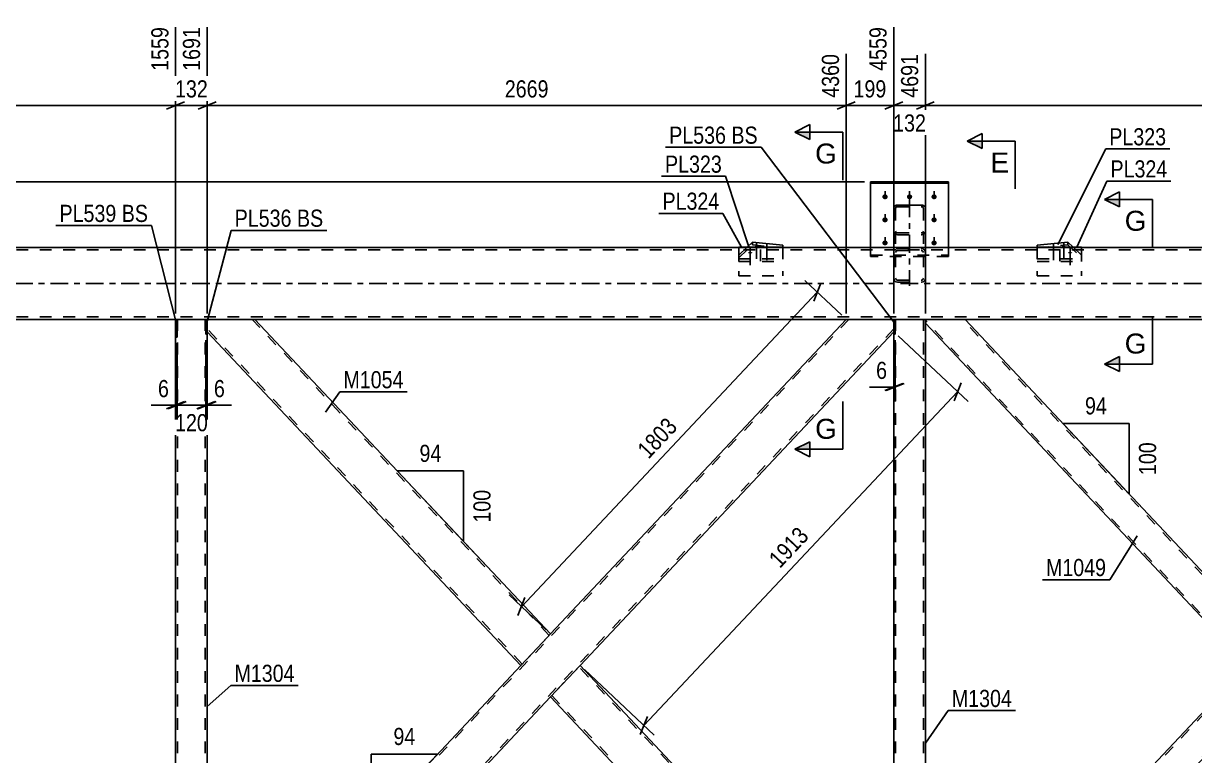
# Model space of a CAD drawing. Header units: millimetres. Extents: x -75 to 766, y -443 to 151.
# Drawn here: x 36.9 to 232.6, y -78.9 to 43.4 of the extents above; entities that cross this region are included whole.
import ezdxf

# ---------------------------------------------------------------- set-up
doc = ezdxf.new("R2010")
doc.units = ezdxf.units.MM
doc.linetypes.add('DXK_LINE_DOT2', pattern=[3.9198, 1.9599, -1.9599])
doc.linetypes.add('DXK_LINE_DOT3', pattern=[5.9187, 2.979, -0.9799, 0.9799, -0.9799])
doc.styles.add('Arial', font='ARIAL.TTF', dxfattribs={"height": 0.2})
doc.styles.add('Arial Narrow', font='ARIALN.TTF', dxfattribs={"height": 0.2})

# ---------------------------------------------------------------- blocks, each defined once
blk = doc.blocks.new('Bolt-761549991-4131 - 4121')
at = {"linetype": 'Continuous'}
for points in [[(209.06, 5.83), (208.98, 5.84), (208.91, 5.84), (208.85, 5.86), (208.79, 5.87), (208.75, 5.89), (208.72, 5.92), (208.7, 5.94), (208.7, 5.97), (208.72, 5.99), (208.75, 6.02), (208.79, 6.04), (208.85, 6.06), (208.91, 6.07), (208.98, 6.08), (209.06, 6.08), (209.13, 6.08), (209.21, 6.07), (209.27, 6.06), (209.33, 6.04), (209.37, 6.02), (209.4, 5.99), (209.42, 5.97), (209.42, 5.94), (209.4, 5.92), (209.37, 5.89), (209.33, 5.87), (209.27, 5.86), (209.21, 5.84), (209.13, 5.84)], [(210.76, 6.04), (210.68, 6.04), (210.61, 6.05), (210.54, 6.06), (210.49, 6.08), (210.44, 6.1), (210.41, 6.12), (210.4, 6.15), (210.4, 6.17), (210.41, 6.2), (210.44, 6.22), (210.49, 6.24), (210.54, 6.26), (210.61, 6.27), (210.68, 6.28), (210.76, 6.28), (210.83, 6.28), (210.9, 6.27), (210.97, 6.26), (211.02, 6.24), (211.07, 6.22), (211.1, 6.2), (211.11, 6.17), (211.11, 6.15), (211.1, 6.12), (211.07, 6.1), (211.02, 6.08), (210.97, 6.06), (210.9, 6.05), (210.83, 6.04)], [(211.82, 5.01), (211.75, 5.01), (211.68, 5.02), (211.61, 5.03), (211.56, 5.05), (211.51, 5.07), (211.48, 5.09), (211.47, 5.12), (211.47, 5.14), (211.48, 5.17), (211.51, 5.19), (211.56, 5.21), (211.61, 5.23), (211.68, 5.24), (211.75, 5.25), (211.82, 5.25), (211.9, 5.25), (211.97, 5.24), (212.04, 5.23), (212.09, 5.21), (212.14, 5.19), (212.17, 5.17), (212.18, 5.14), (212.18, 5.12), (212.17, 5.09), (212.14, 5.07), (212.09, 5.05), (212.04, 5.03), (211.97, 5.02), (211.9, 5.01)]]:
    blk.add_hatch(color=1, dxfattribs=at).paths.add_polyline_path(points)
at = {"color": 1, "linetype": 'Continuous'}
for p, q in [((209.06, 6.71), (209.06, 3.89)), ((210.76, 6.91), (210.76, 4.09)), ((211.82, 5.88), (211.82, 3.06))]:
    blk.add_line(p, q, dxfattribs=at)
at = {"color": 1, "linetype": 'DXK_LINE_DOT2'}
blk.add_line((210.13, 5.68), (210.13, 2.86), dxfattribs=at)
blk = doc.blocks.new('Part-761549991-4527 - 4121')
at = {"color": 2, "linetype": 'Continuous'}
for p, q in [((211.47, 6.9), (206.35, 6.39)), ((206.35, 6.39), (206.35, 6.08)), ((212.32, 6.08), (211.47, 6.9))]:
    blk.add_line(p, q, dxfattribs=at)
at = {"color": 7, "linetype": 'DXK_LINE_DOT2'}
for p, q in [((206.35, 5.94), (211.47, 6.45)), ((206.35, 6.08), (206.35, 3.64)), ((211.47, 6.9), (211.47, 6.45)), ((211.47, 6.45), (213.75, 4.26)), ((213.75, 4.71), (212.32, 6.08)), ((206.35, 4.09), (213.75, 4.09)), ((213.75, 3.64), (213.75, 4.71)), ((206.35, 3.64), (213.75, 3.64))]:
    blk.add_line(p, q, dxfattribs=at)
blk = doc.blocks.new('Bolt-761549991-4129 - 4121')
at = {"linetype": 'Continuous'}
for points in [[(180.9, 14.89), (180.99, 14.88), (181.08, 14.85), (181.16, 14.81), (181.23, 14.75), (181.28, 14.68), (181.32, 14.6), (181.34, 14.52), (181.34, 14.43), (181.32, 14.35), (181.28, 14.27), (181.23, 14.2), (181.16, 14.14), (181.08, 14.1), (180.99, 14.07), (180.9, 14.06), (180.81, 14.07), (180.72, 14.1), (180.64, 14.14), (180.57, 14.2), (180.52, 14.27), (180.48, 14.35), (180.46, 14.43), (180.46, 14.52), (180.48, 14.6), (180.52, 14.68), (180.57, 14.75), (180.64, 14.81), (180.72, 14.85), (180.81, 14.88)], [(185, 14.89), (185.09, 14.88), (185.18, 14.85), (185.26, 14.81), (185.33, 14.75), (185.38, 14.68), (185.42, 14.6), (185.44, 14.52), (185.44, 14.43), (185.42, 14.35), (185.38, 14.27), (185.33, 14.2), (185.26, 14.14), (185.18, 14.1), (185.09, 14.07), (185, 14.06), (184.91, 14.07), (184.82, 14.1), (184.74, 14.14), (184.67, 14.2), (184.62, 14.27), (184.58, 14.35), (184.56, 14.43), (184.56, 14.52), (184.58, 14.6), (184.62, 14.68), (184.67, 14.75), (184.74, 14.81), (184.82, 14.85), (184.91, 14.88)], [(189.1, 14.89), (189.19, 14.88), (189.28, 14.85), (189.36, 14.81), (189.43, 14.75), (189.48, 14.68), (189.52, 14.6), (189.54, 14.52), (189.54, 14.43), (189.52, 14.35), (189.48, 14.27), (189.43, 14.2), (189.36, 14.14), (189.28, 14.1), (189.19, 14.07), (189.1, 14.06), (189.01, 14.07), (188.92, 14.1), (188.84, 14.14), (188.77, 14.2), (188.72, 14.27), (188.68, 14.35), (188.66, 14.43), (188.66, 14.52), (188.68, 14.6), (188.72, 14.68), (188.77, 14.75), (188.84, 14.81), (188.92, 14.85), (189.01, 14.88)], [(180.9, 11.04), (180.99, 11.03), (181.08, 11), (181.16, 10.96), (181.23, 10.9), (181.28, 10.83), (181.32, 10.75), (181.34, 10.67), (181.34, 10.58), (181.32, 10.5), (181.28, 10.42), (181.23, 10.35), (181.16, 10.29), (181.08, 10.25), (180.99, 10.22), (180.9, 10.21), (180.81, 10.22), (180.72, 10.25), (180.64, 10.29), (180.57, 10.35), (180.52, 10.42), (180.48, 10.5), (180.46, 10.58), (180.46, 10.67), (180.48, 10.75), (180.52, 10.83), (180.57, 10.9), (180.64, 10.96), (180.72, 11), (180.81, 11.03)], [(189.1, 11.04), (189.19, 11.03), (189.28, 11), (189.36, 10.96), (189.43, 10.9), (189.48, 10.83), (189.52, 10.75), (189.54, 10.67), (189.54, 10.58), (189.52, 10.5), (189.48, 10.42), (189.43, 10.35), (189.36, 10.29), (189.28, 10.25), (189.19, 10.22), (189.1, 10.21), (189.01, 10.22), (188.92, 10.25), (188.84, 10.29), (188.77, 10.35), (188.72, 10.42), (188.68, 10.5), (188.66, 10.58), (188.66, 10.67), (188.68, 10.75), (188.72, 10.83), (188.77, 10.9), (188.84, 10.96), (188.92, 11), (189.01, 11.03)], [(180.9, 7.18), (180.99, 7.17), (181.08, 7.15), (181.16, 7.1), (181.23, 7.05), (181.28, 6.98), (181.32, 6.9), (181.34, 6.81), (181.34, 6.73), (181.32, 6.64), (181.28, 6.56), (181.23, 6.49), (181.16, 6.44), (181.08, 6.39), (180.99, 6.37), (180.9, 6.36), (180.81, 6.37), (180.72, 6.39), (180.64, 6.44), (180.57, 6.49), (180.52, 6.56), (180.48, 6.64), (180.46, 6.73), (180.46, 6.81), (180.48, 6.9), (180.52, 6.98), (180.57, 7.05), (180.64, 7.1), (180.72, 7.15), (180.81, 7.17)], [(189.1, 7.18), (189.19, 7.17), (189.28, 7.15), (189.36, 7.1), (189.43, 7.05), (189.48, 6.98), (189.52, 6.9), (189.54, 6.81), (189.54, 6.73), (189.52, 6.64), (189.48, 6.56), (189.43, 6.49), (189.36, 6.44), (189.28, 6.39), (189.19, 6.37), (189.1, 6.36), (189.01, 6.37), (188.92, 6.39), (188.84, 6.44), (188.77, 6.49), (188.72, 6.56), (188.68, 6.64), (188.66, 6.73), (188.66, 6.81), (188.68, 6.9), (188.72, 6.98), (188.77, 7.05), (188.84, 7.1), (188.92, 7.15), (189.01, 7.17)]]:
    blk.add_hatch(color=1, dxfattribs=at).paths.add_polyline_path(points)
at = {"color": 1, "linetype": 'Continuous'}
for p, q in [((180.9, 14.3), (180.9, 15.43)), ((185, 14.3), (185, 15.43)), ((189.1, 14.3), (189.1, 15.43)), ((180.9, 10.45), (180.9, 11.58)), ((189.1, 10.45), (189.1, 11.58)), ((180.9, 6.59), (180.9, 7.73)), ((189.1, 6.59), (189.1, 7.73))]:
    blk.add_line(p, q, dxfattribs=at)
at = {"color": 1, "linetype": 'DXK_LINE_DOT2'}
blk.add_line((185, 6.59), (185, 7.73), dxfattribs=at)
blk = doc.blocks.new('Bolt-761549991-4132 - 4121')
at = {"linetype": 'Continuous'}
for points in [[(159.44, 6.04), (159.37, 6.04), (159.3, 6.05), (159.23, 6.06), (159.18, 6.08), (159.13, 6.1), (159.1, 6.12), (159.09, 6.15), (159.09, 6.17), (159.1, 6.2), (159.13, 6.22), (159.18, 6.24), (159.23, 6.26), (159.3, 6.27), (159.37, 6.28), (159.44, 6.28), (159.52, 6.28), (159.59, 6.27), (159.66, 6.26), (159.71, 6.24), (159.76, 6.22), (159.79, 6.2), (159.8, 6.17), (159.8, 6.15), (159.79, 6.12), (159.76, 6.1), (159.71, 6.08), (159.66, 6.06), (159.59, 6.05), (159.52, 6.04)], [(161.14, 5.83), (161.07, 5.83), (160.99, 5.84), (160.93, 5.85), (160.87, 5.87), (160.83, 5.89), (160.8, 5.92), (160.78, 5.94), (160.78, 5.97), (160.8, 5.99), (160.83, 6.02), (160.87, 6.04), (160.93, 6.05), (160.99, 6.07), (161.07, 6.07), (161.14, 6.08), (161.22, 6.07), (161.29, 6.07), (161.35, 6.05), (161.41, 6.04), (161.45, 6.02), (161.48, 5.99), (161.5, 5.97), (161.5, 5.94), (161.48, 5.92), (161.45, 5.89), (161.41, 5.87), (161.35, 5.85), (161.29, 5.84), (161.22, 5.83)], [(158.38, 5), (158.3, 5.01), (158.23, 5.02), (158.16, 5.03), (158.11, 5.05), (158.06, 5.07), (158.03, 5.09), (158.02, 5.12), (158.02, 5.14), (158.03, 5.17), (158.06, 5.19), (158.11, 5.21), (158.16, 5.23), (158.23, 5.24), (158.3, 5.25), (158.38, 5.25), (158.45, 5.25), (158.52, 5.24), (158.59, 5.23), (158.64, 5.21), (158.69, 5.19), (158.72, 5.17), (158.73, 5.14), (158.73, 5.12), (158.72, 5.09), (158.69, 5.07), (158.64, 5.05), (158.59, 5.03), (158.52, 5.02), (158.45, 5.01)]]:
    blk.add_hatch(color=1, dxfattribs=at).paths.add_polyline_path(points)
at = {"color": 1, "linetype": 'Continuous'}
for p, q in [((158.38, 5.88), (158.38, 3.06)), ((159.44, 6.91), (159.44, 4.09)), ((161.14, 6.71), (161.14, 3.89))]:
    blk.add_line(p, q, dxfattribs=at)
at = {"color": 1, "linetype": 'DXK_LINE_DOT2'}
blk.add_line((160.07, 5.67), (160.07, 2.86), dxfattribs=at)
blk = doc.blocks.new('Part-761549991-4211 - 4121')
at = {"color": 2, "linetype": 'Continuous'}
for p, q in [((708, 6), (0, 6)), ((62.36, -6), (0, -6)), ((67.4, -6), (62.6, -6)), ((67.64, -6), (67.64, -6)), ((174.48, -6), (75.52, -6)), ((708, -6), (182.6, -6))]:
    blk.add_line(p, q, dxfattribs=at)
at = {"color": 7, "linetype": 'DXK_LINE_DOT2'}
for p, q in [((708, 5.6), (0, 5.6)), ((708, -5.6), (0, -5.6)), ((62.6, -6), (62.36, -6)), ((75.52, -6), (67.4, -6)), ((708, -6), (174.48, -6)), ((182.6, -6), (174.48, -6))]:
    blk.add_line(p, q, dxfattribs=at)
at = {"color": 7, "linetype": 'DXK_LINE_DOT3'}
blk.add_line((0, 0), (708, 0), dxfattribs=at)
blk = doc.blocks.new('Part-761549991-4147 - 4121')
at = {"color": 2, "linetype": 'Continuous'}
for p, q in [((206.35, 6.08), (206.35, 6)), ((206.35, 6.08), (213.75, 6.08)), ((213.75, 6.08), (213.75, 6))]:
    blk.add_line(p, q, dxfattribs=at)
at = {"color": 7, "linetype": 'DXK_LINE_DOT2'}
for p, q in [((206.35, 6), (206.35, 1.28)), ((213.75, 6), (213.75, 1.28)), ((206.35, 1.28), (213.75, 1.28))]:
    blk.add_line(p, q, dxfattribs=at)
blk = doc.blocks.new('Part-761549991-4162 - 4121')
at = {"color": 7, "linetype": 'DXK_LINE_DOT2'}
for p, q in [((67.4, -6), (67.64, -6)), ((67.4, -6), (67.4, -8.46)), ((67.64, -6), (67.64, -8.46)), ((67.4, -8.46), (67.64, -8.46))]:
    blk.add_line(p, q, dxfattribs=at)
blk = doc.blocks.new('Part-761549991-4167 - 4121')
at = {"color": 2, "linetype": 'Continuous'}
for p, q in [((67.4, -8.46), (67.4, -6)), ((67.4, -6), (67.64, -6)), ((67.64, -6), (67.64, -8.46)), ((67.64, -8.46), (67.4, -8.46))]:
    blk.add_line(p, q, dxfattribs=at)
blk = doc.blocks.new('Part-761549991-4414 - 4121')
at = {"color": 2, "linetype": 'Continuous'}
for p, q in [((67.64, -7.13), (67.64, -6)), ((67.64, -6), (75.52, -6)), ((125, -58.55), (75.58, -6)), ((67.64, -8.06), (120.06, -63.8)), ((125, -58.55), (124.56, -59.01)), ((124.56, -59.01), (120.06, -63.8))]:
    blk.add_line(p, q, dxfattribs=at)
at = {"color": 7, "linetype": 'DXK_LINE_DOT2'}
for p, q in [((67.64, -7.13), (67.64, -8.06)), ((67.64, -8.06), (67.64, -7.49)), ((120.28, -63.57), (67.64, -7.59)), ((75.58, -6), (74.7, -6)), ((124.78, -58.78), (75.14, -6)), ((120.28, -63.57), (120.29, -63.55))]:
    blk.add_line(p, q, dxfattribs=at)
blk = doc.blocks.new('Part-761549991-4288 - 4121')
at = {"color": 2, "linetype": 'Continuous'}
for p, q in [((125, -69.05), (129.94, -63.8)), ((182.36, -119.54), (129.94, -63.8)), ((174.41, -121.6), (125, -69.05)), ((182.36, -121.6), (174.48, -121.6))]:
    blk.add_line(p, q, dxfattribs=at)
at = {"color": 7, "linetype": 'DXK_LINE_DOT2'}
for p, q in [((182.36, -120), (129.72, -64.03)), ((125.22, -68.82), (125.24, -68.8)), ((174.85, -121.6), (125.22, -68.82)), ((182.36, -121.6), (182.36, -119.54)), ((182.36, -119.54), (182.36, -119.54)), ((174.48, -121.6), (174.41, -121.6))]:
    blk.add_line(p, q, dxfattribs=at)
blk = doc.blocks.new('Part-761549991-4309 - 4121')
at = {"color": 7, "linetype": 'DXK_LINE_DOT2'}
for p, q in [((187.64, -6), (182.36, -6)), ((182.36, -8.46), (182.36, -6)), ((182.68, -121.6), (182.68, -6)), ((187.32, -121.6), (187.32, -6)), ((187.64, -6.66), (187.64, -6)), ((182.36, -121.6), (182.36, -119.14)), ((187.64, -121.6), (187.64, -120.94)), ((182.36, -121.6), (187.64, -121.6))]:
    blk.add_line(p, q, dxfattribs=at)
at = {"color": 2, "linetype": 'Continuous'}
for p, q in [((187.64, -120.94), (187.64, -6.66)), ((182.36, -119.14), (182.36, -8.46))]:
    blk.add_line(p, q, dxfattribs=at)
blk = doc.blocks.new('Part-761549991-4314 - 4121')
at = {"color": 7, "linetype": 'DXK_LINE_DOT2'}
for p, q in [((67.64, -6), (62.36, -6)), ((62.36, -8.98), (62.36, -6)), ((62.68, -121.6), (62.68, -6)), ((67.32, -121.6), (67.32, -6)), ((67.64, -8.46), (67.64, -6)), ((62.36, -121.6), (62.36, -118.62)), ((67.64, -121.6), (67.64, -119.14)), ((62.36, -121.6), (67.64, -121.6))]:
    blk.add_line(p, q, dxfattribs=at)
at = {"color": 2, "linetype": 'Continuous'}
for p, q in [((62.36, -118.62), (62.36, -8.98)), ((67.64, -119.14), (67.64, -8.46))]:
    blk.add_line(p, q, dxfattribs=at)
blk = doc.blocks.new('Part-761549991-4389 - 4121')
at = {"color": 2, "linetype": 'Continuous'}
for p, q in [((187.64, -6.66), (187.64, -6)), ((241.37, -63.8), (187.64, -6.66)), ((245, -59.95), (194.27, -6)), ((244.56, -60.41), (241.37, -63.8)), ((245, -59.95), (244.56, -60.41))]:
    blk.add_line(p, q, dxfattribs=at)
at = {"color": 7, "linetype": 'DXK_LINE_DOT2'}
for p, q in [((194.27, -6), (187.64, -6)), ((241.59, -63.57), (187.64, -6.19)), ((244.78, -60.18), (193.83, -6)), ((241.59, -63.57), (241.61, -63.55))]:
    blk.add_line(p, q, dxfattribs=at)
blk = doc.blocks.new('Part-761549991-4404 - 4121')
at = {"color": 7, "linetype": 'DXK_LINE_DOT2'}
for p, q in [((296.17, -6), (187.64, -121.41)), ((302.36, -6.19), (193.83, -121.6)), ((302.36, -6), (295.73, -6)), ((245, -59.95), (241.37, -63.8)), ((248.62, -63.8), (245, -67.65)), ((194.27, -121.6), (187.64, -121.6))]:
    blk.add_line(p, q, dxfattribs=at)
at = {"color": 2, "linetype": 'Continuous'}
for p, q in [((295.73, -6), (245, -59.95)), ((302.36, -6.66), (248.62, -63.8)), ((302.36, -6.66), (302.36, -6)), ((241.37, -63.8), (187.64, -120.94)), ((245, -67.65), (194.27, -121.6)), ((187.64, -121.6), (187.64, -120.94))]:
    blk.add_line(p, q, dxfattribs=at)
blk = doc.blocks.new('Part-761549991-4409 - 4121')
at = {"color": 7, "linetype": 'DXK_LINE_DOT2'}
for p, q in [((174.85, -6), (67.64, -120.01)), ((182.36, -7.59), (75.14, -121.6)), ((174.48, -6), (174.41, -6)), ((174.85, -6), (174.89, -6)), ((182.36, -6), (182.36, -8.06)), ((182.36, -8.06), (182.36, -8.06)), ((182.36, -8.06), (182.36, -8.06)), ((125, -58.55), (120.06, -63.8)), ((129.94, -63.8), (125, -69.05)), ((67.64, -120.47), (67.64, -119.54)), ((74.7, -121.6), (75.33, -121.6)), ((75.58, -121.6), (75.52, -121.6))]:
    blk.add_line(p, q, dxfattribs=at)
at = {"color": 2, "linetype": 'Continuous'}
for p, q in [((174.41, -6), (125, -58.55)), ((174.48, -6), (174.48, -6)), ((182.36, -6), (174.48, -6)), ((182.36, -8.06), (129.94, -63.8)), ((120.06, -63.8), (67.64, -119.54)), ((75.58, -121.6), (125, -69.05)), ((67.64, -121.6), (67.64, -120.47)), ((74.7, -121.6), (67.64, -121.6)), ((75.52, -121.6), (74.7, -121.6)), ((75.52, -121.6), (75.52, -121.6))]:
    blk.add_line(p, q, dxfattribs=at)
blk = doc.blocks.new('Part-761549991-4421 - 4121')
at = {"color": 7, "linetype": 'DXK_LINE_DOT3'}
blk.add_line((185, 14.04), (185, -0.4), dxfattribs=at)
at = {"color": 2, "linetype": 'Continuous'}
for p, q in [((182.36, 12.5), (182.41, 12.73)), ((182.36, 12.5), (182.36, 6)), ((182.41, 12.73), (182.55, 12.93)), ((182.55, 12.93), (182.75, 13.06)), ((182.75, 13.06), (183, 13.1)), ((183, 13.1), (187, 13.1)), ((187, 13.1), (187.24, 13.06)), ((187.24, 13.06), (187.45, 12.93)), ((187.45, 12.93), (187.59, 12.73)), ((187.59, 12.73), (187.64, 12.5)), ((187.64, 12.5), (187.64, 6))]:
    blk.add_line(p, q, dxfattribs=at)
at = {"color": 7, "linetype": 'DXK_LINE_DOT2'}
for p, q in [((182.7, 12.62), (182.68, 12.5)), ((182.68, 12.5), (182.68, 0.89)), ((182.77, 12.72), (182.7, 12.62)), ((182.88, 12.78), (182.77, 12.72)), ((183, 12.8), (182.88, 12.78)), ((183, 12.8), (187, 12.8)), ((187.12, 12.78), (187, 12.8)), ((187.22, 12.72), (187.12, 12.78)), ((187.29, 12.62), (187.22, 12.72)), ((187.32, 12.5), (187.29, 12.62)), ((187.32, 12.5), (187.32, 0.89)), ((182.41, 8.51), (182.36, 8.74)), ((182.55, 8.32), (182.41, 8.51)), ((182.75, 8.19), (182.55, 8.32)), ((182.7, 8.63), (182.68, 8.74)), ((182.75, 8.56), (182.7, 8.63)), ((182.77, 8.53), (182.75, 8.56)), ((183, 8.14), (182.75, 8.19)), ((182.77, 8.53), (182.88, 8.47)), ((182.88, 8.47), (183, 8.44)), ((183, 8.44), (187, 8.44)), ((183, 8.14), (187, 8.14)), ((187, 8.44), (187.12, 8.47)), ((187.24, 8.19), (187, 8.14)), ((187.12, 8.47), (187.22, 8.53)), ((187.22, 8.53), (187.24, 8.56)), ((187.24, 8.56), (187.29, 8.63)), ((187.45, 8.32), (187.24, 8.19)), ((187.29, 8.63), (187.32, 8.74)), ((187.59, 8.51), (187.45, 8.32)), ((187.64, 8.74), (187.59, 8.51)), ((182.36, 6), (182.36, 0.89)), ((187.64, 6), (187.64, 0.89)), ((182.4, 5.35), (182.36, 5.15)), ((182.41, 5.41), (182.4, 5.35)), ((182.68, 5.15), (182.7, 5.28)), ((183, 5.83), (182.75, 5.77)), ((182.88, 5.46), (183, 5.49)), ((183, 5.83), (187, 5.83)), ((183, 5.49), (187, 5.49)), ((187.24, 5.77), (187, 5.83)), ((187, 5.49), (187.12, 5.46)), ((187.29, 5.28), (187.32, 5.15)), ((187.6, 5.35), (187.59, 5.41)), ((187.64, 5.15), (187.6, 5.35)), ((182.36, 0.89), (182.41, 0.63)), ((182.7, 0.76), (182.68, 0.89)), ((182.75, 0.26), (183, 0.21)), ((183, 0.55), (182.88, 0.57)), ((183, 0.55), (187, 0.55)), ((183, 0.21), (187, 0.21)), ((187.12, 0.57), (187, 0.55)), ((187, 0.21), (187.24, 0.26)), ((187.32, 0.89), (187.29, 0.76)), ((187.59, 0.63), (187.64, 0.89))]:
    blk.add_line(p, q, dxfattribs=at)
for centre, radius, start, end in [((183.01, 5.16), 0.331, 114.32, 159.2417), ((186.98, 5.16), 0.331, 20.7583, 65.68), ((186.97, 5.17), 0.662, 20.7583, 65.68), ((183.03, 0.86), 0.662, 200.7583, 245.68), ((183.01, 0.88), 0.331, 200.7583, 245.68), ((186.98, 0.88), 0.331, 294.32, 339.2417), ((186.97, 0.86), 0.662, 294.32, 339.2417)]:
    blk.add_arc(centre, radius, start, end, dxfattribs=at)
blk = doc.blocks.new('Part-761549991-4457 - 4121')
at = {"color": 2, "linetype": 'Continuous'}
for p, q in [((178.5, 6), (178.5, 16.95)), ((178.5, 16.95), (191.5, 16.95)), ((178.5, 16.73), (191.5, 16.73)), ((191.5, 16.95), (191.5, 6))]:
    blk.add_line(p, q, dxfattribs=at)
at = {"color": 7, "linetype": 'DXK_LINE_DOT2'}
for p, q in [((178.5, 4.52), (178.5, 6)), ((191.5, 6), (191.5, 4.52)), ((178.5, 4.73), (191.5, 4.73)), ((191.5, 4.52), (178.5, 4.52))]:
    blk.add_line(p, q, dxfattribs=at)
blk = doc.blocks.new('Part-761549991-4497 - 4121')
at = {"color": 7, "linetype": 'DXK_LINE_DOT2'}
for p, q in [((156.45, 4.26), (158.73, 6.45)), ((157.87, 6.08), (156.45, 4.71)), ((158.73, 6.9), (158.73, 6.45)), ((158.73, 6.45), (163.85, 5.93)), ((163.85, 6.08), (163.85, 3.64)), ((156.45, 4.71), (156.45, 3.64)), ((156.45, 4.09), (163.85, 4.09)), ((156.45, 3.64), (163.85, 3.64))]:
    blk.add_line(p, q, dxfattribs=at)
at = {"color": 2, "linetype": 'Continuous'}
for p, q in [((158.73, 6.9), (157.87, 6.08)), ((163.85, 6.39), (158.73, 6.9)), ((163.85, 6.08), (163.85, 6.39))]:
    blk.add_line(p, q, dxfattribs=at)
blk = doc.blocks.new('Part-761549991-4502 - 4121')
at = {"color": 2, "linetype": 'Continuous'}
for p, q in [((156.45, 6.08), (156.45, 6)), ((156.45, 6.08), (163.85, 6.08)), ((163.85, 6.08), (163.85, 6))]:
    blk.add_line(p, q, dxfattribs=at)
at = {"color": 7, "linetype": 'DXK_LINE_DOT2'}
for p, q in [((156.45, 6), (156.45, 1.28)), ((163.85, 6), (163.85, 1.28)), ((156.45, 1.28), (163.85, 1.28))]:
    blk.add_line(p, q, dxfattribs=at)
blk = doc.blocks.new('Part-761549991-4542 - 4121')
at = {"color": 7, "linetype": 'DXK_LINE_DOT2'}
for p, q in [((62.36, -6), (62.6, -6)), ((62.36, -6), (62.36, -8.98)), ((62.6, -6), (62.6, -8.98)), ((62.36, -8.98), (62.6, -8.98))]:
    blk.add_line(p, q, dxfattribs=at)
blk = doc.blocks.new('Part-761549991-4547 - 4121')
at = {"color": 2, "linetype": 'Continuous'}
for p, q in [((62.6, -6), (62.36, -6)), ((62.36, -6), (62.36, -8.98)), ((62.6, -8.98), (62.6, -6)), ((62.36, -8.98), (62.6, -8.98))]:
    blk.add_line(p, q, dxfattribs=at)
blk = doc.blocks.new('Part-761549991-4562 - 4121')
at = {"color": 7, "linetype": 'DXK_LINE_DOT2'}
for p, q in [((182.36, -6), (182.6, -6)), ((182.36, -6), (182.36, -8.46)), ((182.6, -6), (182.6, -8.46)), ((182.36, -8.46), (182.6, -8.46))]:
    blk.add_line(p, q, dxfattribs=at)
blk = doc.blocks.new('Part-761549991-5792 - 4121')
at = {"color": 2, "linetype": 'Continuous'}
for p, q in [((182.6, -6), (182.36, -6)), ((182.36, -6), (182.36, -8.46)), ((182.6, -8.46), (182.6, -6)), ((182.36, -8.46), (182.6, -8.46))]:
    blk.add_line(p, q, dxfattribs=at)
blk = doc.blocks.new('StraightDimension-761549991-14643 - 4121')
at = {"color": 7, "linetype": 'Continuous'}
for p, q in [((67.4, -9.46), (67.4, -23.19)), ((62.6, -9.98), (62.6, -23.19)), ((61.1, -20.94), (64.1, -19.74)), ((62.6, -20.34), (67.4, -20.34)), ((68.9, -19.74), (65.9, -20.94))]:
    blk.add_line(p, q, dxfattribs=at)
at = {"color": 0}
blk.add_wipeout([(68.34, -25.29), (68.34, -21.09), (61.66, -21.09), (61.66, -25.29)], dxfattribs=at)
at = {"color": 3, "style": 'Arial Narrow'}
blk.add_text('120', height=2.863, dxfattribs=at).set_placement((62.26, -24.69))
blk = doc.blocks.new('StraightDimension-761549991-7460 - 4121')
at = {"color": 7, "linetype": 'Continuous'}
for p, q in [((62.36, -5), (62.36, 42.83)), ((0, 7), (0, 32.85)), ((1.5, 30.32), (-1.5, 29.12)), ((0, 29.72), (62.36, 29.72)), ((60.86, 29.12), (63.86, 30.32))]:
    blk.add_line(p, q, dxfattribs=at)
at = {"color": 0, "linetype": 'Continuous'}
for points in [[(61.76, 43.43), (57.56, 43.43), (57.56, 34.92), (61.76, 34.92)], [(-0.6, 33.45), (-4.8, 33.45), (-4.8, 30.42), (-0.6, 30.42)]]:
    blk.add_wipeout(points, dxfattribs=at)
at = {"color": 0}
blk.add_wipeout([(35.44, 30.47), (35.44, 34.67), (26.92, 34.67), (26.92, 30.47)], dxfattribs=at)
at = {"color": 3, "linetype": 'Continuous', "style": 'Arial Narrow'}
for s, height, p in [('1559', 2.863, (61.16, 35.52)), ('0', 2.86, (-1.2, 31.02))]:
    blk.add_text(s, height=height, rotation=90.0002, dxfattribs=at).set_placement(p)
at = {"color": 3, "style": 'Arial Narrow'}
blk.add_text('1559', height=2.863, dxfattribs=at).set_placement((27.52, 31.07))
blk = doc.blocks.new('StraightDimension-761549991-7458 - 4121')
at = {"color": 7, "linetype": 'Continuous'}
for p, q in [((67.64, -5), (67.64, 42.83)), ((174.41, -5), (174.41, 38.33)), ((69.14, 30.32), (66.14, 29.12)), ((67.64, 29.72), (174.41, 29.72)), ((172.91, 29.12), (175.91, 30.32))]:
    blk.add_line(p, q, dxfattribs=at)
at = {"color": 0, "linetype": 'Continuous'}
blk.add_wipeout([(173.81, 38.93), (169.61, 38.93), (169.61, 30.42), (173.81, 30.42)], dxfattribs=at)
at = {"color": 0}
blk.add_wipeout([(125.28, 30.47), (125.28, 34.67), (116.77, 34.67), (116.77, 30.47)], dxfattribs=at)
at = {"color": 3, "linetype": 'Continuous', "style": 'Arial Narrow'}
blk.add_text('4360', height=2.863, rotation=90.0002, dxfattribs=at).set_placement((173.21, 31.02))
at = {"color": 3, "style": 'Arial Narrow'}
blk.add_text('2669', height=2.863, dxfattribs=at).set_placement((117.37, 31.07))
blk = doc.blocks.new('StraightDimension-761549991-13974 - 4121')
at = {"color": 7, "linetype": 'Continuous'}
for p, q in [((182.36, -9.46), (182.36, -19.7)), ((182.6, -9.46), (182.6, -19.7)), ((180.86, -17.9), (183.86, -16.7)), ((184.1, -16.7), (181.1, -17.9)), ((182.36, -17.3), (182.6, -17.3))]:
    blk.add_line(p, q, dxfattribs=at)
at = {"color": 0}
blk.add_wipeout([(181.83, -16.55), (181.83, -12.35), (178.81, -12.35), (178.81, -16.55)], dxfattribs=at)
at = {"color": 7, "linetype": 'Continuous'}
blk.add_line((182.36, -17.3), (178.28, -17.3), dxfattribs=at)
blk.add_line((182.36, -17.3), (178.28, -17.3), dxfattribs=at)
at = {"color": 3, "style": 'Arial Narrow'}
blk.add_text('6', height=2.86, dxfattribs=at).set_placement((179.41, -15.95))
blk = doc.blocks.new('StraightDimension-761549991-7455 - 4121')
at = {"color": 7, "linetype": 'Continuous'}
for p, q in [((187.64, -5), (187.64, 38.33)), ((295.73, -5), (295.73, 38.33)), ((189.14, 30.32), (186.14, 29.12)), ((187.64, 29.72), (295.73, 29.72)), ((294.23, 29.12), (297.23, 30.32))]:
    blk.add_line(p, q, dxfattribs=at)
at = {"color": 0, "linetype": 'Continuous'}
blk.add_wipeout([(295.13, 38.93), (290.93, 38.93), (290.93, 30.42), (295.13, 30.42)], dxfattribs=at)
at = {"color": 0}
blk.add_wipeout([(245.94, 30.47), (245.94, 34.67), (237.43, 34.67), (237.43, 30.47)], dxfattribs=at)
at = {"color": 3, "linetype": 'Continuous', "style": 'Arial Narrow'}
blk.add_text('7393', height=2.863, rotation=90.0002, dxfattribs=at).set_placement((294.53, 31.02))
at = {"color": 3, "style": 'Arial Narrow'}
blk.add_text('2702', height=2.863, dxfattribs=at).set_placement((238.03, 31.07))
blk = doc.blocks.new('AngleDimension-761549991-4572 - 4121')
at = {"color": 7, "linetype": 'Continuous'}
for p, q in [((110.48, -31.31), (99.38, -31.31)), ((110.48, -43.11), (99.38, -31.31)), ((110.48, -43.11), (110.48, -31.31)), ((115.29, -48.23), (110.48, -43.11))]:
    blk.add_line(p, q, dxfattribs=at)
at = {"color": 0}
for points in [[(107.36, -30.41), (107.36, -26.21), (102.51, -26.21), (102.51, -30.41)], [(115.58, -33.87), (111.38, -33.87), (111.38, -40.55), (115.58, -40.55)]]:
    blk.add_wipeout(points, dxfattribs=at)
at = {"color": 3, "style": 'Arial Narrow'}
blk.add_text('94', height=2.863, dxfattribs=at).set_placement((103.11, -29.81))
blk.add_text('100', height=2.863, rotation=90.0002, dxfattribs=at).set_placement((114.98, -39.95))
blk = doc.blocks.new('StraightDimension-761549991-4632 - 4121')
at = {"color": 7, "linetype": 'Continuous'}
blk.add_line((177.5, 16.95), (-53.33, 16.95), dxfattribs=at)
blk = doc.blocks.new('StraightDimension-761549991-5406 - 4121')
at = {"color": 7, "linetype": 'Continuous'}
for p, q in [((173.69, -5.31), (167.49, 0.51)), ((168.98, -2.95), (170.16, 0.06)), ((120.15, -53.99), (169.57, -1.44)), ((124.27, -57.86), (118.08, -52.03)), ((120.74, -52.48), (119.56, -55.49))]:
    blk.add_line(p, q, dxfattribs=at)
at = {"color": 0}
blk.add_wipeout([(147.23, -24.1), (144.17, -21.22), (138.34, -27.42), (141.4, -30.3)], dxfattribs=at)
at = {"color": 3, "style": 'Arial Narrow'}
blk.add_text('1803', height=2.863, rotation=46.7591, dxfattribs=at).set_placement((141.37, -29.45))
blk = doc.blocks.new('AngleDimension-761549991-14687 - 4121')
at = {"color": 7, "linetype": 'Continuous'}
for p, q in [((95.04, -78.6), (106.14, -78.6)), ((95.04, -90.4), (106.14, -78.6)), ((95.04, -90.4), (95.04, -78.6)), ((102.23, -82.75), (106.14, -78.6))]:
    blk.add_line(p, q, dxfattribs=at)
at = {"color": 0}
for points in [[(103.02, -77.7), (103.02, -73.5), (98.16, -73.5), (98.16, -77.7)], [(94.14, -81.16), (89.94, -81.16), (89.94, -87.84), (94.14, -87.84)]]:
    blk.add_wipeout(points, dxfattribs=at)
at = {"color": 3, "style": 'Arial Narrow'}
blk.add_text('94', height=2.863, dxfattribs=at).set_placement((98.76, -77.1))
blk.add_text('100', height=2.863, rotation=90.0002, dxfattribs=at).set_placement((93.54, -87.24))
blk = doc.blocks.new('StraightDimension-761549991-5427 - 4121')
at = {"color": 7, "linetype": 'Continuous'}
for p, q in [((183.09, -8.75), (194.77, -19.74)), ((192.43, -19.59), (193.61, -16.59)), ((140.6, -73.83), (193.02, -18.09)), ((130.67, -64.49), (142.35, -75.47)), ((141.2, -72.33), (140.01, -75.33))]:
    blk.add_line(p, q, dxfattribs=at)
at = {"color": 0}
blk.add_wipeout([(169.18, -42.35), (166.12, -39.47), (160.29, -45.67), (163.35, -48.55)], dxfattribs=at)
at = {"color": 3, "style": 'Arial Narrow'}
blk.add_text('1913', height=2.863, rotation=46.7591, dxfattribs=at).set_placement((163.33, -47.7))
blk = doc.blocks.new('StraightDimension-761549991-7456 - 4121')
at = {"color": 7, "linetype": 'Continuous'}
for p, q in [((182.36, -5), (182.36, 42.83)), ((187.64, -5), (187.64, 38.33)), ((180.86, 29.12), (183.86, 30.32)), ((182.36, 29.72), (187.64, 29.72)), ((189.14, 30.32), (186.14, 29.12))]:
    blk.add_line(p, q, dxfattribs=at)
at = {"color": 0, "linetype": 'Continuous'}
blk.add_wipeout([(187.04, 38.93), (182.84, 38.93), (182.84, 30.42), (187.04, 30.42)], dxfattribs=at)
at = {"color": 0}
blk.add_wipeout([(188.34, 24.77), (188.34, 28.97), (181.66, 28.97), (181.66, 24.77)], dxfattribs=at)
at = {"color": 3, "linetype": 'Continuous', "style": 'Arial Narrow'}
blk.add_text('4691', height=2.863, rotation=90.0002, dxfattribs=at).set_placement((186.44, 31.02))
at = {"color": 3, "style": 'Arial Narrow'}
blk.add_text('132', height=2.863, dxfattribs=at).set_placement((182.26, 25.37))
blk = doc.blocks.new('StraightDimension-761549991-7457 - 4121')
at = {"color": 7, "linetype": 'Continuous'}
for p, q in [((182.36, -5), (182.36, 42.83)), ((174.41, -5), (174.41, 38.33)), ((172.91, 29.12), (175.91, 30.32)), ((174.41, 29.72), (182.36, 29.72)), ((183.86, 30.32), (180.86, 29.12))]:
    blk.add_line(p, q, dxfattribs=at)
at = {"color": 0}
blk.add_wipeout([(181.73, 30.47), (181.73, 34.67), (175.04, 34.67), (175.04, 30.47)], dxfattribs=at)
at = {"color": 0, "linetype": 'Continuous'}
blk.add_wipeout([(181.76, 43.43), (177.56, 43.43), (177.56, 34.92), (181.76, 34.92)], dxfattribs=at)
at = {"color": 3, "linetype": 'Continuous', "style": 'Arial Narrow'}
blk.add_text('4559', height=2.863, rotation=90.0002, dxfattribs=at).set_placement((181.16, 35.52))
at = {"color": 3, "style": 'Arial Narrow'}
blk.add_text('199', height=2.863, dxfattribs=at).set_placement((175.64, 31.07))
blk = doc.blocks.new('StraightDimension-761549991-7459 - 4121')
at = {"color": 7, "linetype": 'Continuous'}
for p, q in [((62.36, -5), (62.36, 42.83)), ((67.64, -5), (67.64, 42.83)), ((60.86, 29.12), (63.86, 30.32)), ((62.36, 29.72), (67.64, 29.72)), ((69.14, 30.32), (66.14, 29.12))]:
    blk.add_line(p, q, dxfattribs=at)
at = {"color": 0}
blk.add_wipeout([(68.34, 30.47), (68.34, 34.67), (61.66, 34.67), (61.66, 30.47)], dxfattribs=at)
at = {"color": 0, "linetype": 'Continuous'}
blk.add_wipeout([(67.04, 43.43), (62.84, 43.43), (62.84, 34.92), (67.04, 34.92)], dxfattribs=at)
at = {"color": 3, "linetype": 'Continuous', "style": 'Arial Narrow'}
blk.add_text('1691', height=2.863, rotation=90.0002, dxfattribs=at).set_placement((66.44, 35.52))
at = {"color": 3, "style": 'Arial Narrow'}
blk.add_text('132', height=2.863, dxfattribs=at).set_placement((62.26, 31.07))
blk = doc.blocks.new('AngleDimension-761549991-11485 - 4121')
at = {"color": 7, "linetype": 'Continuous'}
for p, q in [((220.73, -34.14), (210.6, -23.37)), ((221.7, -23.37), (210.6, -23.37)), ((221.7, -35.17), (210.6, -23.37)), ((221.7, -35.17), (221.7, -23.37))]:
    blk.add_line(p, q, dxfattribs=at)
at = {"color": 0}
for points in [[(218.58, -22.47), (218.58, -18.27), (213.72, -18.27), (213.72, -22.47)], [(226.8, -25.93), (222.6, -25.93), (222.6, -32.61), (226.8, -32.61)]]:
    blk.add_wipeout(points, dxfattribs=at)
at = {"color": 3, "style": 'Arial Narrow'}
blk.add_text('94', height=2.863, dxfattribs=at).set_placement((214.32, -21.87))
blk.add_text('100', height=2.863, rotation=90.0002, dxfattribs=at).set_placement((226.2, -32.01))
blk = doc.blocks.new('StraightDimension-761549991-14612 - 4121')
at = {"color": 7, "linetype": 'Continuous'}
for p, q in [((20.58, -7.5), (19.38, -4.5)), ((61.36, -6), (17.13, -6)), ((19.98, -121.6), (19.98, -6)), ((19.38, -120.1), (20.58, -123.1)), ((61.36, -121.6), (17.13, -121.6))]:
    blk.add_line(p, q, dxfattribs=at)
at = {"color": 0}
blk.add_wipeout([(19.23, -59.54), (15.03, -59.54), (15.03, -68.06), (19.23, -68.06)], dxfattribs=at)
at = {"color": 3, "style": 'Arial Narrow'}
blk.add_text('2890', height=2.863, rotation=90.0002, dxfattribs=at).set_placement((18.63, -67.46))
blk = doc.blocks.new('StraightDimension-761549991-14642 - 4121')
at = {"color": 7, "linetype": 'Continuous'}
for p, q in [((67.4, -9.46), (67.4, -22.74)), ((67.64, -9.46), (67.64, -22.74)), ((65.9, -20.94), (68.9, -19.74)), ((69.14, -19.74), (66.14, -20.94)), ((67.4, -20.34), (67.64, -20.34))]:
    blk.add_line(p, q, dxfattribs=at)
at = {"color": 0}
blk.add_wipeout([(71.19, -19.59), (71.19, -15.39), (68.16, -15.39), (68.16, -19.59)], dxfattribs=at)
at = {"color": 7, "linetype": 'Continuous'}
blk.add_line((67.64, -20.34), (71.72, -20.34), dxfattribs=at)
blk.add_line((67.64, -20.34), (71.72, -20.34), dxfattribs=at)
at = {"color": 3, "style": 'Arial Narrow'}
blk.add_text('6', height=2.86, dxfattribs=at).set_placement((68.76, -18.99))
blk = doc.blocks.new('StraightDimension-761549991-14644 - 4121')
at = {"color": 7, "linetype": 'Continuous'}
for p, q in [((62.36, -9.98), (62.36, -22.74)), ((62.6, -9.98), (62.6, -22.74)), ((60.86, -20.94), (63.86, -19.74)), ((64.1, -19.74), (61.1, -20.94)), ((62.36, -20.34), (62.6, -20.34))]:
    blk.add_line(p, q, dxfattribs=at)
at = {"color": 0}
blk.add_wipeout([(61.83, -19.59), (61.83, -15.39), (58.81, -15.39), (58.81, -19.59)], dxfattribs=at)
at = {"color": 7, "linetype": 'Continuous'}
blk.add_line((62.36, -20.34), (58.28, -20.34), dxfattribs=at)
blk.add_line((62.36, -20.34), (58.28, -20.34), dxfattribs=at)
at = {"color": 3, "style": 'Arial Narrow'}
blk.add_text('6', height=2.86, dxfattribs=at).set_placement((59.41, -18.99))
blk = doc.blocks.new('SectionMark-761549991-13946 - 4121')
at = {"linetype": 'Continuous'}
for points in [[(197.14, 23.78), (197.14, 22.53), (194.64, 23.78)], [(197.14, -138.79), (197.14, -140.04), (194.64, -140.04)]]:
    blk.add_hatch(color=6, dxfattribs=at).paths.add_polyline_path(points)
at = {"color": 6, "linetype": 'Continuous'}
for p, q in [((194.64, 23.78), (197.14, 25.03)), ((202.64, 23.78), (194.64, 23.78)), ((194.64, 23.78), (197.14, 22.53)), ((197.14, 22.53), (197.14, 25.03)), ((202.64, 23.78), (202.64, 15.78)), ((202.64, -140.04), (202.64, -132.04)), ((194.64, -140.04), (197.14, -138.79)), ((197.14, -138.79), (197.14, -141.29)), ((202.64, -140.04), (194.64, -140.04)), ((197.14, -141.29), (194.64, -140.04))]:
    blk.add_line(p, q, dxfattribs=at)
at = {"color": 0, "linetype": 'Continuous'}
for points in [[(201.64, 18.53), (201.64, 22.03), (198.53, 22.03), (198.53, 18.53)], [(201.64, -138.29), (201.64, -134.79), (198.53, -134.79), (198.53, -138.29)]]:
    blk.add_wipeout(points, dxfattribs=at)
at = {"color": 3, "linetype": 'Continuous', "style": 'Arial'}
for p in [(198.53, 18.53), (198.53, -138.29)]:
    blk.add_text('E', height=3.34, dxfattribs=at).set_placement(p)
blk = doc.blocks.new('Mark-761549991-4143 - 4121')
at = {"color": 0}
blk.add_wipeout([(228.08, 17.7), (228.08, 20.7), (218.58, 20.7), (218.58, 17.7)], dxfattribs=at)
blk.add_wipeout([(228.08, 17.7), (228.08, 20.7), (218.58, 20.7), (218.58, 17.7)], dxfattribs=at)
at = {"color": 30, "linetype": 'Continuous'}
for p, q in [((212.98, 6.08), (217.98, 17.1)), ((217.98, 17.1), (228.68, 17.1))]:
    blk.add_line(p, q, dxfattribs=at)
at = {"color": 3, "style": 'Arial Narrow'}
blk.add_text('PL324', height=2.863, dxfattribs=at).set_placement((218.58, 17.7))
blk = doc.blocks.new('Mark-761549991-4305 - 4121')
at = {"color": 0}
blk.add_wipeout([(202.13, -70.75), (202.13, -67.75), (192.07, -67.75), (192.07, -70.75)], dxfattribs=at)
blk.add_wipeout([(202.13, -70.75), (202.13, -67.75), (192.07, -67.75), (192.07, -70.75)], dxfattribs=at)
at = {"color": 30, "linetype": 'Continuous'}
for p, q in [((187.64, -76.81), (191.47, -71.35)), ((191.47, -71.35), (202.73, -71.35))]:
    blk.add_line(p, q, dxfattribs=at)
at = {"color": 3, "style": 'Arial Narrow'}
blk.add_text('M1304', height=2.863, dxfattribs=at).set_placement((192.07, -70.75))
blk = doc.blocks.new('Mark-761549991-4310 - 4121')
at = {"color": 0}
blk.add_wipeout([(82.25, -66.55), (82.25, -63.55), (72.2, -63.55), (72.2, -66.55)], dxfattribs=at)
blk.add_wipeout([(82.25, -66.55), (82.25, -63.55), (72.2, -63.55), (72.2, -66.55)], dxfattribs=at)
at = {"color": 30, "linetype": 'Continuous'}
for p, q in [((67.64, -70.69), (71.6, -67.15)), ((71.6, -67.15), (82.85, -67.15))]:
    blk.add_line(p, q, dxfattribs=at)
at = {"color": 3, "style": 'Arial Narrow'}
blk.add_text('M1304', height=2.863, dxfattribs=at).set_placement((72.2, -66.55))
blk = doc.blocks.new('Mark-761549991-4385 - 4121')
at = {"color": 0}
blk.add_wipeout([(217.85, -48.88), (217.85, -45.88), (207.8, -45.88), (207.8, -48.88)], dxfattribs=at)
blk.add_wipeout([(217.85, -48.88), (217.85, -45.88), (207.8, -45.88), (207.8, -48.88)], dxfattribs=at)
at = {"color": 30, "linetype": 'Continuous'}
for p in [(223.06, -42.16), (207.2, -49.48)]:
    blk.add_line(p, (218.45, -49.48), dxfattribs=at)
at = {"color": 3, "style": 'Arial Narrow'}
blk.add_text('M1049', height=2.863, dxfattribs=at).set_placement((207.8, -48.88))
blk = doc.blocks.new('Mark-761549991-4410 - 4121')
at = {"color": 0}
blk.add_wipeout([(100.46, -17.51), (100.46, -14.51), (90.4, -14.51), (90.4, -17.51)], dxfattribs=at)
blk.add_wipeout([(100.46, -17.51), (100.46, -14.51), (90.4, -14.51), (90.4, -17.51)], dxfattribs=at)
at = {"color": 30, "linetype": 'Continuous'}
for p, q in [((87.41, -21.5), (89.8, -18.11)), ((89.8, -18.11), (101.06, -18.11))]:
    blk.add_line(p, q, dxfattribs=at)
at = {"color": 3, "style": 'Arial Narrow'}
blk.add_text('M1054', height=2.863, dxfattribs=at).set_placement((90.4, -17.51))
blk = doc.blocks.new('Mark-761549991-4498 - 4121')
at = {"color": 0}
blk.add_wipeout([(153.22, 12.31), (153.22, 15.31), (143.72, 15.31), (143.72, 12.31)], dxfattribs=at)
blk.add_wipeout([(153.22, 12.31), (153.22, 15.31), (143.72, 15.31), (143.72, 12.31)], dxfattribs=at)
at = {"color": 30, "linetype": 'Continuous'}
for p in [(143.12, 11.71), (156.92, 6.08)]:
    blk.add_line(p, (153.82, 11.71), dxfattribs=at)
at = {"color": 3, "style": 'Arial Narrow'}
blk.add_text('PL324', height=2.863, dxfattribs=at).set_placement((143.72, 12.31))
blk = doc.blocks.new('MarkSet-761549991-5603 - 4121')
at = {"color": 0}
blk.add_wipeout([(81.74, 9.47), (81.74, 12.47), (72.23, 12.47), (72.23, 9.47)], dxfattribs=at)
blk.add_wipeout([(81.74, 9.47), (81.74, 12.47), (72.23, 12.47), (72.23, 9.47)], dxfattribs=at)
at = {"color": 30, "linetype": 'Continuous'}
blk.add_line((67.47, -6.96), (71.63, 8.87), dxfattribs=at)
at = {"color": 3, "style": 'Arial Narrow'}
blk.add_text('PL536', height=2.863, dxfattribs=at).set_placement((72.23, 9.47))
at = {"color": 0}
blk.add_wipeout([(87.02, 9.47), (87.02, 12.47), (82.64, 12.47), (82.64, 9.47)], dxfattribs=at)
blk.add_wipeout([(87.02, 9.47), (87.02, 12.47), (82.64, 12.47), (82.64, 9.47)], dxfattribs=at)
at = {"color": 30, "linetype": 'Continuous'}
blk.add_line((71.63, 8.87), (87.62, 8.87), dxfattribs=at)
at = {"color": 3, "style": 'Arial Narrow'}
blk.add_text('BS', height=2.863, dxfattribs=at).set_placement((82.64, 9.47))
blk = doc.blocks.new('Mark-761549991-13863 - 4121')
at = {"color": 0}
blk.add_wipeout([(153.65, 18.5), (153.65, 21.5), (144.14, 21.5), (144.14, 18.5)], dxfattribs=at)
blk.add_wipeout([(153.65, 18.5), (153.65, 21.5), (144.14, 21.5), (144.14, 18.5)], dxfattribs=at)
at = {"color": 30, "linetype": 'Continuous'}
for p in [(143.54, 17.9), (158.16, 6.14)]:
    blk.add_line(p, (154.25, 17.9), dxfattribs=at)
at = {"color": 3, "style": 'Arial Narrow'}
blk.add_text('PL323', height=2.863, dxfattribs=at).set_placement((144.14, 18.5))
blk = doc.blocks.new('Mark-761549991-13876 - 4121')
at = {"color": 0}
blk.add_wipeout([(227.89, 23.07), (227.89, 26.07), (218.38, 26.07), (218.38, 23.07)], dxfattribs=at)
blk.add_wipeout([(227.89, 23.07), (227.89, 26.07), (218.38, 26.07), (218.38, 23.07)], dxfattribs=at)
at = {"color": 30, "linetype": 'Continuous'}
for p, q in [((209.78, 6.49), (217.78, 22.47)), ((217.78, 22.47), (228.49, 22.47))]:
    blk.add_line(p, q, dxfattribs=at)
at = {"color": 3, "style": 'Arial Narrow'}
blk.add_text('PL323', height=2.863, dxfattribs=at).set_placement((218.38, 23.07))
blk = doc.blocks.new('MarkSet-761549991-13960 - 4121')
at = {"color": 0}
blk.add_wipeout([(154.34, 23.34), (154.34, 26.34), (144.84, 26.34), (144.84, 23.34)], dxfattribs=at)
blk.add_wipeout([(154.34, 23.34), (154.34, 26.34), (144.84, 26.34), (144.84, 23.34)], dxfattribs=at)
at = {"color": 3, "style": 'Arial Narrow'}
blk.add_text('PL536', height=2.863, dxfattribs=at).set_placement((144.84, 23.34))
at = {"color": 0}
blk.add_wipeout([(159.63, 23.34), (159.63, 26.34), (155.24, 26.34), (155.24, 23.34)], dxfattribs=at)
blk.add_wipeout([(159.63, 23.34), (159.63, 26.34), (155.24, 26.34), (155.24, 23.34)], dxfattribs=at)
at = {"color": 30, "linetype": 'Continuous'}
for p in [(144.24, 22.74), (182.42, -6.5)]:
    blk.add_line(p, (160.23, 22.74), dxfattribs=at)
at = {"color": 3, "style": 'Arial Narrow'}
blk.add_text('BS', height=2.863, dxfattribs=at).set_placement((155.24, 23.34))
blk = doc.blocks.new('SectionMark-761549991-14164 - 4121')
at = {"color": 6, "linetype": 'Continuous'}
for p, q in [((165.85, 25.28), (168.35, 26.53)), ((173.85, 25.28), (165.85, 25.28)), ((173.85, 25.28), (173.85, 17.28)), ((173.85, -27.7), (173.85, -19.7)), ((173.85, -27.7), (165.85, -27.7)), ((168.35, -28.95), (165.85, -27.7))]:
    blk.add_line(p, q, dxfattribs=at)
at = {"color": 0, "linetype": 'Continuous'}
for points in [[(172.85, 20.03), (172.85, 23.53), (169.22, 23.53), (169.22, 20.03)], [(172.85, -25.95), (172.85, -22.45), (169.22, -22.45), (169.22, -25.95)]]:
    blk.add_wipeout(points, dxfattribs=at)
at = {"linetype": 'Continuous'}
for points in [[(168.35, 25.28), (168.35, 24.03), (165.85, 25.28)], [(168.35, -26.45), (168.35, -27.7), (165.85, -27.7)]]:
    blk.add_hatch(color=6, dxfattribs=at).paths.add_polyline_path(points)
at = {"color": 6, "linetype": 'Continuous'}
for p, q in [((168.35, 24.03), (168.35, 26.53)), ((165.85, 25.28), (168.35, 24.03)), ((165.85, -27.7), (168.35, -26.45)), ((168.35, -26.45), (168.35, -28.95))]:
    blk.add_line(p, q, dxfattribs=at)
at = {"color": 3, "linetype": 'Continuous', "style": 'Arial'}
for p in [(169.22, 20.03), (169.22, -25.95)]:
    blk.add_text('G', height=3.34, dxfattribs=at).set_placement(p)
blk = doc.blocks.new('SectionMark-761549991-14263 - 4121')
at = {"color": 6, "linetype": 'Continuous'}
for p, q in [((217.58, 14.05), (220.08, 15.3)), ((225.58, 14.05), (217.58, 14.05)), ((225.58, 14.05), (225.58, 6.05)), ((225.58, -13.46), (225.58, -5.46)), ((225.58, -13.46), (217.58, -13.46)), ((220.08, -14.71), (217.58, -13.46))]:
    blk.add_line(p, q, dxfattribs=at)
at = {"color": 0, "linetype": 'Continuous'}
for points in [[(224.58, 8.8), (224.58, 12.3), (220.95, 12.3), (220.95, 8.8)], [(224.58, -11.71), (224.58, -8.21), (220.95, -8.21), (220.95, -11.71)]]:
    blk.add_wipeout(points, dxfattribs=at)
at = {"linetype": 'Continuous'}
for points in [[(220.08, 14.05), (220.08, 12.8), (217.58, 14.05)], [(220.08, -12.21), (220.08, -13.46), (217.58, -13.46)]]:
    blk.add_hatch(color=6, dxfattribs=at).paths.add_polyline_path(points)
at = {"color": 6, "linetype": 'Continuous'}
for p, q in [((217.58, 14.05), (220.08, 12.8)), ((220.08, 12.8), (220.08, 15.3)), ((217.58, -13.46), (220.08, -12.21)), ((220.08, -12.21), (220.08, -14.71))]:
    blk.add_line(p, q, dxfattribs=at)
at = {"color": 3, "linetype": 'Continuous', "style": 'Arial'}
for p in [(220.95, 8.8), (220.95, -11.71)]:
    blk.add_text('G', height=3.34, dxfattribs=at).set_placement(p)
blk = doc.blocks.new('MarkSet-761549991-14629 - 4121')
at = {"color": 0}
blk.add_wipeout([(52.46, 10.27), (52.46, 13.27), (42.96, 13.27), (42.96, 10.27)], dxfattribs=at)
blk.add_wipeout([(52.46, 10.27), (52.46, 13.27), (42.96, 13.27), (42.96, 10.27)], dxfattribs=at)
at = {"color": 3, "style": 'Arial Narrow'}
blk.add_text('PL539', height=2.863, dxfattribs=at).set_placement((42.96, 10.27))
at = {"color": 0}
blk.add_wipeout([(57.75, 10.27), (57.75, 13.27), (53.36, 13.27), (53.36, 10.27)], dxfattribs=at)
blk.add_wipeout([(57.75, 10.27), (57.75, 13.27), (53.36, 13.27), (53.36, 10.27)], dxfattribs=at)
at = {"color": 30, "linetype": 'Continuous'}
for p in [(42.36, 9.67), (62.49, -6.74)]:
    blk.add_line(p, (58.35, 9.67), dxfattribs=at)
at = {"color": 3, "style": 'Arial Narrow'}
blk.add_text('BS', height=2.863, dxfattribs=at).set_placement((53.36, 10.27))

msp = doc.modelspace()

# ---------------------------------------------------------------- block references
for name in ['Part-761549991-4457 - 4121', 'Bolt-761549991-4129 - 4121', 'Part-761549991-4421 - 4121', 'Part-761549991-4211 - 4121', 'Part-761549991-4497 - 4121', 'Part-761549991-4502 - 4121', 'Bolt-761549991-4132 - 4121', 'Part-761549991-4527 - 4121', 'Part-761549991-4147 - 4121', 'Bolt-761549991-4131 - 4121', 'Part-761549991-4314 - 4121', 'Part-761549991-4542 - 4121', 'Part-761549991-4547 - 4121', 'Part-761549991-4162 - 4121', 'Part-761549991-4167 - 4121', 'Part-761549991-4414 - 4121', 'Part-761549991-4409 - 4121', 'Part-761549991-4309 - 4121', 'Part-761549991-4562 - 4121', 'Part-761549991-5792 - 4121', 'Part-761549991-4389 - 4121', 'Part-761549991-4404 - 4121', 'Part-761549991-4288 - 4121']:
    msp.add_blockref(name, (0, 0))

# ---------------------------------------------------------------- next in the draw order: block references
for name in ['StraightDimension-761549991-7460 - 4121', 'StraightDimension-761549991-7458 - 4121', 'StraightDimension-761549991-7455 - 4121', 'StraightDimension-761549991-14643 - 4121', 'StraightDimension-761549991-13974 - 4121', 'AngleDimension-761549991-11485 - 4121', 'AngleDimension-761549991-4572 - 4121', 'Mark-761549991-4385 - 4121']:
    msp.add_blockref(name, (0, 0))

# ---------------------------------------------------------------- next in the draw order: block references
for name in ['StraightDimension-761549991-7456 - 4121', 'Mark-761549991-4143 - 4121', 'StraightDimension-761549991-4632 - 4121']:
    msp.add_blockref(name, (0, 0))

# ---------------------------------------------------------------- next in the draw order: block references
for name in ['StraightDimension-761549991-7459 - 4121', 'Mark-761549991-13876 - 4121', 'Mark-761549991-4498 - 4121', 'StraightDimension-761549991-5406 - 4121', 'StraightDimension-761549991-14642 - 4121', 'Mark-761549991-4410 - 4121', 'Mark-761549991-4310 - 4121', 'AngleDimension-761549991-14687 - 4121']:
    msp.add_blockref(name, (0, 0))

# ---------------------------------------------------------------- next in the draw order: block references
for name in ['StraightDimension-761549991-7457 - 4121', 'Mark-761549991-13863 - 4121', 'SectionMark-761549991-14263 - 4121', 'MarkSet-761549991-5603 - 4121', 'StraightDimension-761549991-14612 - 4121', 'StraightDimension-761549991-5427 - 4121']:
    msp.add_blockref(name, (0, 0))

# ---------------------------------------------------------------- next in the draw order: block references
for name in ['MarkSet-761549991-13960 - 4121', 'SectionMark-761549991-13946 - 4121', 'MarkSet-761549991-14629 - 4121', 'StraightDimension-761549991-14644 - 4121']:
    msp.add_blockref(name, (0, 0))

# ---------------------------------------------------------------- next in the draw order: block references
for name in ['SectionMark-761549991-14164 - 4121', 'Mark-761549991-4305 - 4121']:
    msp.add_blockref(name, (0, 0))

doc.saveas('drawing.dxf')
